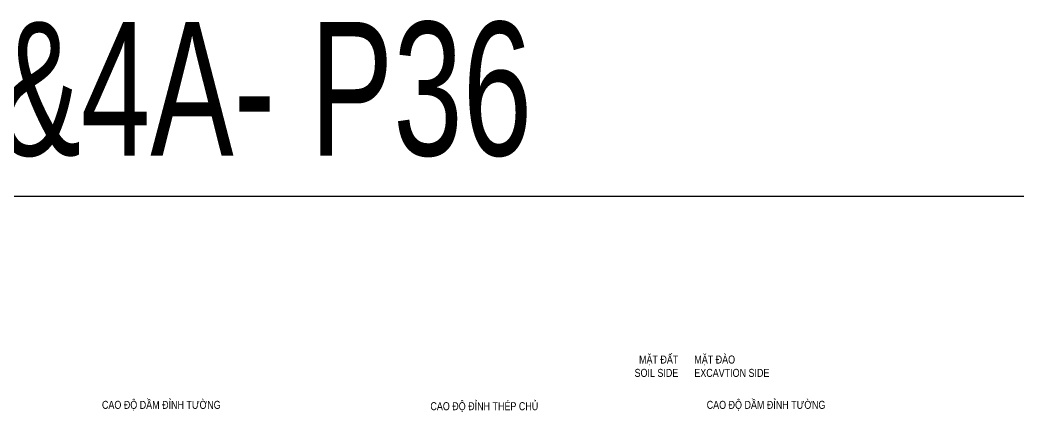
# Model space of a CAD drawing. Header units: millimetres. Extents: x 2746337 to 7547699, y -363432 to 15720.
# Drawn here: x 3799985 to 3837386, y 1004 to 15720 of the extents above; entities that cross this region are included whole.
import ezdxf
from ezdxf.enums import TextEntityAlignment as Align

# ---------------------------------------------------------------- set-up
doc = ezdxf.new("R2010")
doc.units = ezdxf.units.MM
doc.header["$LTSCALE"] = 1200
for name, color, linetype, lineweight in [('030_Label', 4, 'Continuous', 5), ('LEADER', 8, 'Continuous', 9), ('TEXTVN', 2, 'Continuous', 20)]:
    doc.layers.add(name, color=color, linetype=linetype, lineweight=lineweight)
doc.styles.add('DB_Arial', font='arial.ttf', dxfattribs={"width": 0.8})
doc.styles.add('VNROMANS', font='VHAVAN.TTF', dxfattribs={"width": 0.8})

msp = doc.modelspace()

# ---------------------------------------------------------------- linework, layer by layer
msp.add_lwpolyline([(3756790.5, 9128.3), (3917981.9, 9128.3), (3917981.9, -68024), (3756790.5, -68024)], close=True)
at = {"layer": 'LEADER', "lineweight": 20}
for points in [[(3822156.1, 2156.9, 0, 150, 0), (3822656.1, 2156.9, 0, 0, 0), (3824656.1, 2156.9, 0, 0, 0)], [(3827756.1, 2156.9, 0, 150, 0), (3827256.1, 2156.9, 0, 0, 0), (3825256.1, 2156.9, 0, 0, 0)]]:
    msp.add_lwpolyline(points, format="xyseb", dxfattribs=at)

# ---------------------------------------------------------------- texts
at = {"layer": '030_Label', "style": 'VNROMANS', "width": 0.7}
msp.add_text('type-2&4a- p36', height=5000, dxfattribs=at).set_placement((3800970.2, 13145.4), align=Align.MIDDLE_CENTER)
at = {"layer": 'TEXTVN', "style": 'DB_Arial', "width": 0.8}
for s, p in [('MẶT ĐẤT', (3824656.1, 2856.9)), ('SOIL SIDE', (3824656.1, 2356.9))]:
    msp.add_text(s, height=300, dxfattribs=at).set_placement(p, align=Align.RIGHT)
for s, p in [('MẶT ĐÀO', (3825256.1, 2856.9)), ('EXCAVTION SIDE', (3825256.1, 2356.9)), ('CAO ĐỘ DẦM ĐỈNH TƯỜNG', (3803058.1, 1160)), ('CAO ĐỘ ĐỈNH THÉP CHỦ', (3815365.3, 1110)), ('CAO ĐỘ DẦM ĐỈNH TƯỜNG', (3825719.8, 1160))]:
    msp.add_text(s, height=300, dxfattribs=at).set_placement(p)

doc.saveas('drawing.dxf')
